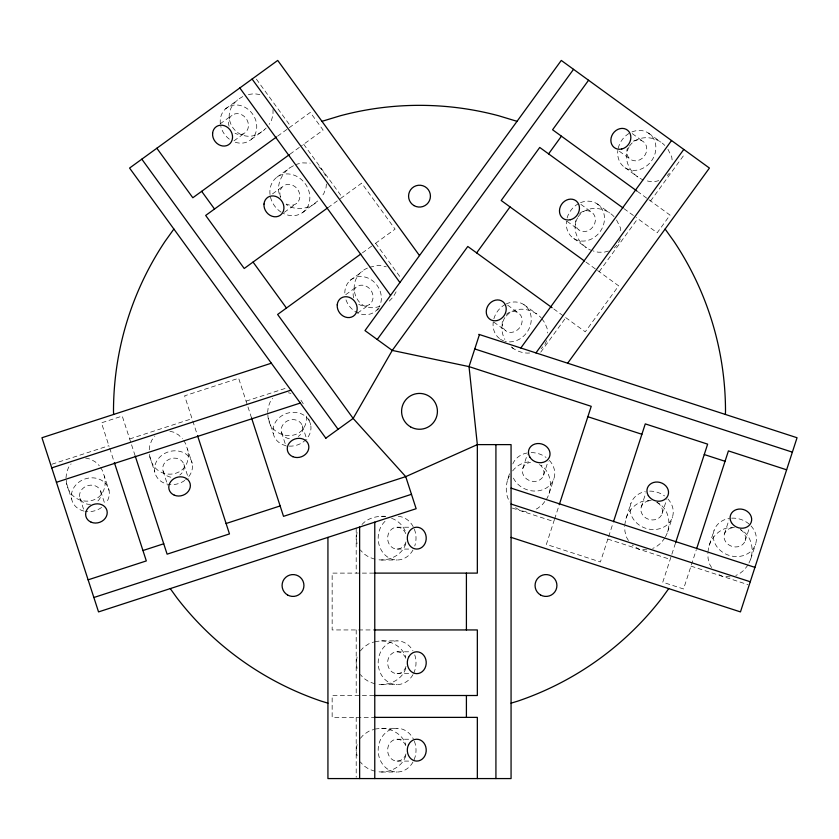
<?xml version="1.0" encoding="UTF-8"?>
<svg xmlns="http://www.w3.org/2000/svg" width="839" height="839" viewBox="0 0 839 839"><rect width="100%" height="100%" fill="white"/><g stroke="black" fill="none" stroke-linecap="round" stroke-linejoin="round"><path stroke-width="0.63" stroke-dasharray="4.2 3.15" d="M273.032 109.395L273 114.859L271.479 120.323L269.151 124.392M326.402 183.993L326.056 187.611L323.864 193.484L321.683 196.693M65.977 477.989L66.638 472.388L68.588 467.302L71.074 463.915M149.258 449.851L149.793 445.373L151.744 440.286L154.848 436.06M267.61 412.473L268.281 406.873L270.231 401.787L272.706 398.399M306.675 416.175C307.263 444.188 268.019 440.234 267.882 414.76M357.057 532.482L356.197 538.145L357.057 543.798M357.057 657.073L356.197 662.726L357.057 668.389M357.057 744.497L356.197 750.16L357.057 755.813M509.556 473.762C506.053 482.708 504.229 493.626 509.955 502.058M546.388 499.467C552.87 488.738 551.768 473.07 541.249 465.288M624.719 524.92L626.03 518.471L630.876 503.578M665.337 536.97C672.029 525.654 669.459 507.973 656.664 502.246M707.875 551.936L709.186 545.486L714.02 530.594M748.944 562.99C754.922 552.125 752.447 535.796 740.837 529.776M522.781 468.456L527.332 454.423M543.567 475.21L548.129 461.177M549.115 493.479L553.96 478.587M554.422 519.614L546.367 544.406L600.409 561.962L608.464 537.17M554.6 519.058L559.026 505.435M608.642 536.624L613.068 522.991M641.269 506.955L645.82 492.923M662.055 513.709L666.617 499.677M667.603 531.978L672.448 517.086M675.437 543.253L662.768 582.224L683.554 588.978L696.223 550.006M724.414 533.971L728.976 519.939M745.2 540.725L749.384 527.867M750.758 558.994L755.593 544.102M507.543 479.971L509.818 474.989M626.03 518.471C629.428 508.077 639.811 498.848 651.232 500.663M709.186 545.486C712.573 535.093 722.956 525.864 734.377 527.679M504.858 317.603C500.673 324.221 501.166 332.747 504.858 339.459M577.631 217.804C570.457 230.232 579.55 246.089 592.093 250.672M629.019 147.077C621.846 159.494 630.938 175.361 643.482 179.945M546.64 340.686L544.794 344.661L541.134 348.709M620.325 238.895L618.028 243.866L614.358 247.914M405.814 543.798C401.797 555.775 387.912 561.91 375.987 559.382M405.814 668.389C401.797 680.356 387.912 686.491 375.987 683.963M405.814 755.813C401.797 767.79 387.912 773.925 375.987 771.398M396.102 291.846L393.197 296.943L389.097 301.306M540.746 352.17L565.801 317.677M599.203 271.7L637.745 218.654M650.592 200.972L685.033 153.568M512.65 470.92C516.751 465.32 523.578 461.995 530.489 461.796M544.805 501.512L542.434 504.575L537.516 508.476L534.191 509.923M664.876 537.967L660.922 543.074L656.004 546.976L652.679 548.423M748.031 564.983L744.067 570.09L739.149 573.991L735.824 575.439M361.987 524.501C367.692 517.883 376.952 515.922 385.353 516.289M360.382 650.896L363.591 647.278L368.814 643.796L373.691 642.055M360.382 738.32L363.591 734.702L368.814 731.23L373.691 729.479M629.481 146.08C637.535 134.334 655.699 135.708 664.792 145.451M578.092 216.819C586.482 204.611 605.286 206.698 614.358 217.007M506.326 315.988C515.146 305.312 532.555 308.228 541.134 317.803M667.215 175.571L669.417 173.138M242.817 96.579C211.26 113.443 241.055 153.401 266.12 128.042M367.43 268.102C343.476 278.244 354.478 316.429 380.749 305.931M293.503 165.755C282.271 171.02 274.689 185.692 280.541 197.375M302.711 212.477L318.61 200.311M225.544 108.85L237.815 99.935M220.112 123.899L232.046 115.226M233.955 140.858L244.894 132.908M251.396 139.284L264.474 129.783M277.594 136.17L288.731 128.084M289.193 127.738L310.283 112.416L323.13 130.097L301.579 145.766M289.979 154.187L300.991 146.185M277.017 177.113L289.686 167.905M272.497 193.903L283.435 185.954M284.348 212.309L296.282 203.636M327.934 207.663L340.12 198.812M340.582 198.476L361.672 183.154L395.075 229.12L373.984 244.453M362.385 252.875L373.523 244.789M350.167 280.373L362.427 271.458M345.731 294.699L356.669 286.749M357.582 313.104L369.517 304.431M377.026 310.084L379.039 308.616M315.38 203.279C306.959 209.32 294.856 210.725 286.141 204.496M369.663 267.263L378.767 265.271L386.307 266.833M51.924 464.219L108.892 445.708M129.678 438.954L192.037 418.682M246.079 401.126L286.372 388.038M295.412 164.675L301.621 162.86L310.252 163.123M658.751 180.626L655.416 181.497L649.449 181.465L644.667 180.249M608.474 251.06L604.028 252.224L598.06 252.193L593.278 250.976M646.984 549.849L639.024 549.23L632.207 545.056M730.129 576.865L722.169 576.246L717.051 573.677M248.386 94.471L254.144 93.748L259.702 94.471L262.68 95.74M374.907 641.615L381.43 640.87L397.099 640.87M374.907 729.049L381.43 728.304L397.099 728.304M397.099 527.217L410.617 527.217M397.099 549.073L410.617 549.073M381.43 560.001L397.099 560.001M373.869 573.11L332.15 573.11L332.15 629.942L373.869 629.942M397.099 651.798L410.617 651.798M397.099 673.654L410.617 673.654M381.43 684.582L397.099 684.582M373.869 695.51L332.15 695.51L332.15 717.376L373.869 717.376M397.099 739.232L410.617 739.232M397.099 761.088L410.617 761.088M381.43 772.016L397.099 772.016M529.598 353.02C523.012 353.555 516.52 351.069 511.318 347.126M381.43 516.289L385.793 516.782M381.43 640.87C391.803 640.933 402.426 646.911 405.814 657.073M381.43 728.304C391.803 728.357 402.426 734.335 405.814 744.497M526.179 511.664L520.537 510.731L513.72 506.557M288.406 392.767L290.934 393.386M169.918 431.267L173.715 432.19L178.424 434.822L182.462 438.682M85.505 457.979L90.56 459.206L95.268 461.838L99.317 465.697M512.283 508.056L553.792 521.543M607.835 539.099L670.204 559.361M690.99 566.115L747.958 584.626M391.624 518.345C398.221 520.516 403.486 525.98 405.814 532.482M374.907 559.256L368.814 557.075L363.591 553.593L360.382 549.975M374.907 683.837L368.814 681.656L363.591 678.185L360.382 674.566M374.907 771.272L368.814 769.09L363.591 765.608L360.382 761.99M648.495 133.107L660.975 142.179M632.26 133.611L643.198 141.56M619.413 151.293L630.351 159.242M625.065 167.695L637.913 177.039M637.357 191.344L648.484 199.441M648.956 199.776L670.046 215.099L657.199 232.781L636.109 217.458M624.048 208.701L635.637 217.123M597.095 203.846L609.586 212.907M580.871 204.349L591.81 212.298M567.028 221.307L578.962 229.98M573.666 238.433L586.524 247.767M585.968 262.083L597.095 270.168M597.567 270.504L618.658 285.837L585.255 331.804L552.565 308.06M523.872 304.63L536.352 313.702M507.637 305.134L518.575 313.083M493.793 322.092L505.728 330.765M511.391 346.927L513.3 348.563M318.935 166.688L322.952 170.757L325.584 175.844M667.949 149.279L671.714 156.851L672.343 161.455M616.56 220.007L620.325 227.579L620.954 232.193M541.868 318.799L544.794 322.805L547.101 328.374L547.731 332.978M256.398 79.149L290.839 126.553M303.687 144.235L342.228 197.28M375.631 243.258L400.528 277.531M300.949 400.182L303.435 404.041M183.71 440.611L185.566 443.495L192.194 463.338M100.554 467.627L102.421 470.522L109.049 490.354M711.598 567.573L709.752 564.437L708.064 558.396L707.906 553.226M628.442 540.547L626.607 537.421L624.919 531.381L624.761 526.21M149.52 454.402C152.688 483.704 194.459 479.184 187.517 448.959M66.239 480.275C68.169 510.29 111.314 507.113 104.372 475.975M308.731 418.85L310.682 424.838A19.224 16.654 -18 0 1 285.533 445.561A19.224 16.654 -18 0 1 279.733 417.256A19.224 16.654 -18 0 1 310.682 424.838M302.376 425.845L306.938 439.877M281.589 432.599L286.151 446.631M268.281 418.189L273.283 433.595M251.543 417.927L238.654 378.263L184.611 395.819L197.27 434.791M183.888 464.345L188.45 478.377M163.102 471.099L167.664 485.131M149.793 456.689L154.796 472.095M135.131 455.755L122.242 416.081L101.456 422.835L109.112 446.39M109.689 448.183L114.114 461.807M100.743 491.36L104.917 504.218M79.946 498.114L84.131 510.972M66.638 483.704L71.64 499.111M356.197 528.182L356.197 573.11M356.197 629.942L356.197 695.51M356.197 717.376L356.197 777.271M405.992 541.879A10.928 9.46 90 0 1 391.446 546.913A10.928 9.46 90 0 1 391.446 529.378A10.928 9.46 90 0 1 405.992 534.412M405.992 666.46A10.928 9.46 90 0 1 391.446 671.494A10.928 9.46 90 0 1 391.446 653.959A10.928 9.46 90 0 1 405.992 658.993M405.992 753.894A10.928 9.46 90 0 1 391.446 758.928A10.928 9.46 90 0 1 391.446 741.393A10.928 9.46 90 0 1 405.992 746.416M289.319 438.703A10.928 9.46 -18 0 1 282.418 425.499A10.928 9.46 -18 0 1 299.062 421.451A10.928 9.46 -18 0 1 298.285 436.521M170.831 477.202A10.928 9.46 -18 0 1 163.93 463.998A10.928 9.46 -18 0 1 180.574 459.95A10.928 9.46 -18 0 1 179.798 475.021M90.476 504.302A10.928 9.46 -18 0 1 80.156 492.336A10.928 9.46 -18 0 1 97.177 486.809A10.928 9.46 -18 0 1 95.856 502.551M353.701 297.793A10.928 9.46 54 0 1 362.805 285.208A10.928 9.46 54 0 1 372.663 299.922A10.928 9.46 54 0 1 357.362 303.257M280.467 197.008A10.928 9.46 54 0 1 288.7 184.349A10.928 9.46 54 0 1 299.796 197.406A10.928 9.46 54 0 1 286.445 204.034M229.078 126.27A10.928 9.46 54 0 1 237.311 113.622A10.928 9.46 54 0 1 248.396 126.679A10.928 9.46 54 0 1 235.056 133.307M506.42 314.268A10.928 9.46 -54 0 1 521.732 317.593A10.928 9.46 -54 0 1 511.863 332.317A10.928 9.46 -54 0 1 502.76 319.722M579.655 213.473A10.928 9.46 -54 0 1 594.956 216.808A10.928 9.46 -54 0 1 585.098 231.522A10.928 9.46 -54 0 1 575.994 218.927M633.351 141.162A10.928 9.46 -54 0 1 646.701 147.79A10.928 9.46 -54 0 1 635.616 160.847A10.928 9.46 -54 0 1 627.383 148.199M539.477 464.523A10.928 9.46 18 0 1 540.253 479.604A10.928 9.46 18 0 1 523.609 475.556A10.928 9.46 18 0 1 530.51 462.352M657.178 502.509A10.928 9.46 18 0 1 658.741 518.103A10.928 9.46 18 0 1 641.688 513.269A10.928 9.46 18 0 1 650.854 500.715M740.323 529.524A10.928 9.46 18 0 1 741.886 545.119A10.928 9.46 18 0 1 724.844 540.285A10.928 9.46 18 0 1 734.01 527.731M83.89 511.077A19.224 16.654 -18 0 1 73.108 488.948A19.224 16.654 -18 0 1 99.799 479.405A19.224 16.654 -18 0 1 105.934 503.19M101.624 507.448A19.224 16.654 -18 0 1 85.075 511.329M184.769 480.432A19.224 16.654 -18 0 1 154.67 471.382A19.224 16.654 -18 0 1 180.333 451.476A19.224 16.654 -18 0 1 185.744 479.677M412.977 550.038A21.856 18.93 90 0 1 383.801 553.698A21.856 18.93 90 0 1 386.58 519.97M398.326 516.331A21.856 18.93 90 0 1 413.491 527.217M414.393 529.252A21.856 18.93 90 0 1 414.77 545.969M412.977 674.629A21.856 18.93 90 0 1 384.682 679.223A21.856 18.93 90 0 1 384.682 646.229A21.856 18.93 90 0 1 412.977 650.833M414.77 654.902A21.856 18.93 90 0 1 413.491 673.654M412.977 762.053A21.856 18.93 90 0 1 384.43 766.406A21.856 18.93 90 0 1 385.185 733.171A21.856 18.93 90 0 1 413.491 739.232M414.393 741.267A21.856 18.93 90 0 1 413.491 761.088M549.398 460.412A21.856 18.93 18 0 1 543.861 489.284A21.856 18.93 18 0 1 512.639 476.216M512.807 463.925A21.856 18.93 18 0 1 527.846 452.861M531.181 452.609A21.856 18.93 18 0 1 546.084 457.444M667.886 498.911A21.856 18.93 18 0 1 663.513 527.238A21.856 18.93 18 0 1 632.134 517.044A21.856 18.93 18 0 1 645.254 491.549M649.669 491.109A21.856 18.93 18 0 1 664.572 495.943M751.031 525.927A21.856 18.93 18 0 1 746.343 554.411A21.856 18.93 18 0 1 714.975 543.431A21.856 18.93 18 0 1 729.479 518.376M731.692 518.156A21.856 18.93 18 0 1 750.265 525.13M631.935 131.954A20.891 18.091 -54 0 1 655.731 145.231A20.891 18.091 -54 0 1 636.665 170.202A20.891 18.091 -54 0 1 617.85 150.401M618.217 148.314A20.891 18.091 -54 0 1 629.565 133.107M580.546 202.681A20.891 18.091 -54 0 1 604.342 215.969A20.891 18.091 -54 0 1 585.276 240.929A20.891 18.091 -54 0 1 566.461 221.139M567.101 218.004A20.891 18.091 -54 0 1 578.176 203.846M506.106 304.022A20.891 18.091 -54 0 1 531.244 319.963A20.891 18.091 -54 0 1 504.742 341.211M503.62 340.833A20.891 18.091 -54 0 1 500.443 339.218M499.488 338.537A20.891 18.091 -54 0 1 493.227 321.924M493.867 318.799A20.891 18.091 -54 0 1 504.942 304.63M220.353 123.962A19.989 17.315 54 0 1 238.475 105.137A19.989 17.315 54 0 1 256.598 129.112A19.989 17.315 54 0 1 233.745 141.676M229.33 139.159A19.989 17.315 54 0 1 220.814 126.458M270.022 194.501A21.856 18.93 54 0 1 290.556 174.208A21.856 18.93 54 0 1 309.486 201.538A21.856 18.93 54 0 1 283.026 213.274M281.096 212.152A21.856 18.93 54 0 1 270.179 195.592M378.295 308.259A19.989 17.315 54 0 1 360.12 313.849A19.989 17.315 54 0 1 345.437 297.981M344.808 292.989A19.989 17.315 54 0 1 367.828 277.982A19.989 17.315 54 0 1 378.924 307.305"/><path stroke-width="1.26" d="M327.934 537.369L327.934 778.571L511.066 778.571L511.066 444.618L477.339 444.618L405.73 476.636L283.519 516.342L251.543 417.927M725.399 414.456L725.504 411.341A306.004 306.004 0 0 0 673.927 241.338L665.117 229.047M479.447 334.541L469.022 366.612L477.339 444.618L477.339 573.11L374.435 573.11M559.256 504.732L591.233 406.328L469.022 366.612L392.264 350.419L364.986 330.597L561.281 60.429L709.427 168.062L567.646 363.203M613.477 521.753L645.275 423.884L707.634 444.146L675.657 542.56M696.622 548.769L728.42 450.9L786.625 469.809M173.883 229.047L165.073 241.338A306.004 306.004 0 0 0 113.496 411.341L113.601 414.456M668.735 588.6L662.265 597.62A306.004 306.004 0 0 1 517.862 701.1L511.066 703.166M377.235 339.501L573.53 69.333M588.559 80.25L552.586 129.762L636.895 191.019M476.636 252.896L510.039 206.918M548.58 153.873L561.427 136.18M520.82 347.986L671.536 140.532M535.953 352.904L683.785 149.436M276.545 136.935L192.823 197.752L156.851 148.241M289.392 154.617L205.67 215.445L244.212 268.49L327.472 207.999M360.875 253.976L277.615 314.468L353.146 418.42L405.73 476.636L416.144 508.707L98.541 611.904L41.95 437.738L271.354 363.203M325.616 438.325L353.146 418.42L392.264 350.419L467.795 246.467L552.104 307.724M51.745 467.879L290.934 390.166M56.423 482.289L300.299 403.045M142.945 550.531L163.731 543.777M226.1 523.505L280.142 505.948M88.116 579.833L146.322 560.924L114.345 462.509M93.863 597.504L411.467 494.307M321.966 121.33L340.298 115.772A306.004 306.004 0 0 1 498.702 115.772L517.034 121.33M374.435 629.942L477.339 629.942L477.339 695.51L374.435 695.51M374.435 717.376L477.339 717.376L477.339 778.571M327.934 703.166L321.138 701.1A306.004 306.004 0 0 1 176.735 597.62L170.265 588.6M478.817 334.342L797.05 437.738L740.459 611.904L511.066 537.369M474.759 348.951L792.373 452.148M587.856 416.721L641.898 434.277M704.257 454.539L725.043 461.293M511.066 488.12L754.932 567.363M511.066 504.04L750.255 581.763M622.989 207.936L539.739 147.444L501.198 200.49L584.447 260.981M419.5 255.57L277.719 60.429L129.573 168.062L325.868 438.241M252.088 79.055L399.909 282.523M239.828 87.959L390.555 295.412M201.664 191.334L214.511 209.016M253.053 262.062L286.456 308.039M141.822 159.169L338.117 429.337M197.501 435.493L229.477 533.908L167.108 554.17L135.31 456.29M495.922 444.618L495.922 778.571M466.411 573.11L466.411 629.942M466.411 695.51L466.411 717.376M374.771 522.152L374.771 778.571M359.627 527.07L359.627 778.571M414.036 205.607A10.928 10.928 0 0 0 430.428 196.137A10.928 10.928 0 0 0 414.036 186.678A10.928 10.928 0 0 0 414.036 205.607M408.572 532.681A10.928 9.46 90 0 0 416.773 549.073A10.928 9.46 90 0 0 424.964 532.681A10.928 9.46 90 0 0 408.572 532.681M287.546 594.966A10.928 10.928 0 0 0 303.938 585.507A10.928 10.928 0 0 0 287.546 576.036A10.928 10.928 0 0 0 287.546 594.966M540.526 594.966A10.928 10.928 0 0 0 556.918 585.507A10.928 10.928 0 0 0 540.526 576.036A10.928 10.928 0 0 0 540.526 594.966M410.544 426.862A17.923 17.923 0 0 0 437.423 411.341A17.923 17.923 0 0 0 410.544 395.819A17.923 17.923 0 0 0 410.544 426.862M337.226 304.83A10.928 9.46 54 0 0 351.405 317.132A10.928 9.46 54 0 0 352.915 299.492A10.928 9.46 54 0 0 337.226 304.83M497.118 320.55A10.928 9.46 -54 0 0 504.428 303.267A10.928 9.46 -54 0 0 487.186 307.284A10.928 9.46 -54 0 0 497.118 320.55M570.342 219.755A10.928 9.46 -54 0 0 577.662 202.472A10.928 9.46 -54 0 0 560.41 206.488A10.928 9.46 -54 0 0 570.342 219.755M648.316 495.597A10.928 9.46 18 0 0 667.026 497.212A10.928 9.46 18 0 0 657.87 482.058A10.928 9.46 18 0 0 648.316 495.597M529.829 457.098A10.928 9.46 18 0 0 548.528 458.713A10.928 9.46 18 0 0 539.383 443.558A10.928 9.46 18 0 0 529.829 457.098M731.472 522.613A10.928 9.46 18 0 0 750.171 524.228A10.928 9.46 18 0 0 741.026 509.074A10.928 9.46 18 0 0 731.472 522.613M621.73 149.027A10.928 9.46 -54 0 0 629.051 131.744A10.928 9.46 -54 0 0 611.799 135.761A10.928 9.46 -54 0 0 621.73 149.027M408.572 657.262A10.928 9.46 90 0 0 416.773 673.654A10.928 9.46 90 0 0 424.964 657.262A10.928 9.46 90 0 0 408.572 657.262M408.572 744.696A10.928 9.46 90 0 0 416.773 761.088A10.928 9.46 90 0 0 424.964 744.696A10.928 9.46 90 0 0 408.572 744.696M174.292 495.178A10.928 9.46 -18 0 0 190.369 485.498A10.928 9.46 -18 0 0 174.061 478.608A10.928 9.46 -18 0 0 174.292 495.178M292.78 456.678A10.928 9.46 -18 0 0 308.857 446.998A10.928 9.46 -18 0 0 292.549 440.108A10.928 9.46 -18 0 0 292.78 456.678M91.147 522.194A10.928 9.46 -18 0 0 107.224 512.514A10.928 9.46 -18 0 0 90.906 505.623A10.928 9.46 -18 0 0 91.147 522.194M263.991 204.045A10.928 9.46 54 0 0 278.17 216.336A10.928 9.46 54 0 0 279.681 198.696A10.928 9.46 54 0 0 263.991 204.045M212.603 133.307A10.928 9.46 54 0 0 226.782 145.608A10.928 9.46 54 0 0 228.292 127.968A10.928 9.46 54 0 0 212.603 133.307"/></g></svg>
